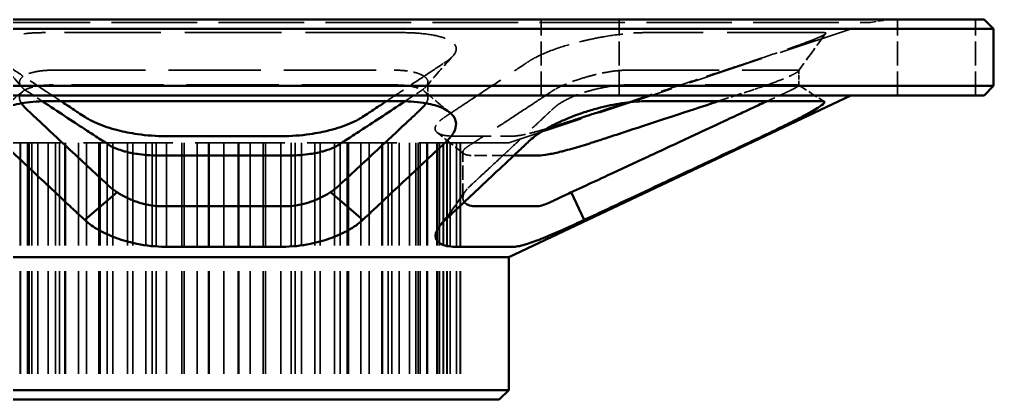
# Model space of a CAD drawing. Header units: millimetres. Extents: x 0 to 840, y 0 to 594.
# Drawn here: x 632.1 to 734.6, y 417.1 to 457.1 of the extents above; entities that cross this region are included whole.
import ezdxf

# ---------------------------------------------------------------- set-up
doc = ezdxf.new("R2010")
doc.units = ezdxf.units.MM
doc.header["$LTSCALE"] = 2
doc.linetypes.add('DASHED', pattern=[0.2067, 0.1654, -0.0413])
doc.layers.add('Hidden (ANSI)', color=7, linetype='DASHED', lineweight=35)
doc.layers.add('Visible (ANSI)', color=7, linetype='Continuous', lineweight=50)

msp = doc.modelspace()

# ---------------------------------------------------------------- linework, layer by layer
at = {"layer": 'Hidden (ANSI)', "ltscale": 7.618686}
for p, q in [((686.973, 449.144), (686.973, 457.144)), ((695.173, 449.144), (695.173, 457.144)), ((724.473, 449.144), (724.473, 457.144)), ((732.673, 449.144), (732.673, 457.144))]:
    msp.add_line(p, q, dxfattribs=at)
at = {"layer": 'Hidden (ANSI)', "ltscale": 1.880002}
msp.add_line((721.624, 456.828), (723.573, 457.144), dxfattribs=at)
at = {"layer": 'Hidden (ANSI)', "ltscale": 27.218384}
msp.add_line((585.522, 456.828), (721.624, 456.828), dxfattribs=at)
at = {"layer": 'Hidden (ANSI)', "ltscale": 24.255932}
msp.add_line((683.573, 444.144), (721.624, 456.828), dxfattribs=at)
at = {"layer": 'Hidden (ANSI)', "ltscale": 30.692711}
for p, q in [((672.334, 455.759), (634.813, 455.759)), ((716.71, 455.759), (697.95, 455.759))]:
    msp.add_line(p, q, dxfattribs=at)
at = {"layer": 'Hidden (ANSI)', "ltscale": 29.345629}
for p, q in [((635.636, 451.811), (671.51, 451.811)), ((696.002, 451.811), (713.939, 451.811)), ((671.51, 450.255), (635.636, 450.255)), ((713.939, 450.255), (696.002, 450.255))]:
    msp.add_line(p, q, dxfattribs=at)
at = {"layer": 'Hidden (ANSI)', "ltscale": 1.477666}
msp.add_line((714.071, 450.21), (714.071, 451.761), dxfattribs=at)
at = {"layer": 'Hidden (ANSI)', "ltscale": 1.543284}
msp.add_line((675.064, 448.921), (675.064, 450.542), dxfattribs=at)
at = {"layer": 'Hidden (ANSI)', "ltscale": 11.794609}
msp.add_line((677.827, 444.862), (683.982, 444.862), dxfattribs=at)
at = {"layer": 'Hidden (ANSI)', "ltscale": 28.497757}
msp.add_line((683.573, 444.144), (623.573, 444.144), dxfattribs=at)
at = {"layer": 'Hidden (ANSI)', "ltscale": 32.656025}
for p, q in [((632.147, 444.144), (632.147, 417.144)), ((632.185, 444.144), (632.185, 417.144)), ((632.915, 444.144), (632.915, 417.144)), ((633.115, 444.144), (633.115, 417.144)), ((633.375, 444.144), (633.375, 417.144)), ((634.009, 444.144), (634.009, 417.144)), ((635.104, 444.144), (635.104, 417.144)), ((635.873, 444.144), (635.873, 417.144)), ((636.279, 444.144), (636.279, 417.144)), ((636.856, 444.144), (636.856, 417.144)), ((636.928, 444.144), (636.928, 417.144)), ((638.276, 444.144), (638.276, 417.144)), ((639.134, 444.144), (639.134, 417.144)), ((640.448, 444.144), (640.448, 417.144)), ((640.589, 444.144), (640.589, 417.144)), ((641.309, 444.144), (641.309, 417.144)), ((641.908, 444.144), (641.908, 417.144)), ((643.432, 444.144), (643.432, 417.144)), ((644.003, 444.144), (644.003, 417.144)), ((645.38, 444.144), (645.38, 417.144)), ((646.06, 444.144), (646.06, 417.144)), ((646.474, 444.144), (646.474, 417.144)), ((647.566, 444.144), (647.566, 417.144)), ((649.177, 444.144), (649.177, 417.144)), ((649.428, 444.144), (649.428, 417.144)), ((650.788, 444.144), (650.788, 417.144)), ((651.968, 444.144), (651.968, 417.144)), ((652.052, 444.144), (652.052, 417.144)), ((653.573, 444.144), (653.573, 417.144)), ((655.094, 444.144), (655.094, 417.144)), ((655.178, 444.144), (655.178, 417.144)), ((656.358, 444.144), (656.358, 417.144)), ((657.718, 444.144), (657.718, 417.144)), ((657.969, 444.144), (657.969, 417.144)), ((659.58, 444.144), (659.58, 417.144)), ((660.672, 444.144), (660.672, 417.144)), ((661.086, 444.144), (661.086, 417.144)), ((661.766, 444.144), (661.766, 417.144)), ((663.144, 444.144), (663.144, 417.144)), ((663.714, 444.144), (663.714, 417.144)), ((665.238, 444.144), (665.238, 417.144)), ((665.837, 444.144), (665.837, 417.144)), ((666.557, 444.144), (666.557, 417.144)), ((666.698, 444.144), (666.698, 417.144)), ((668.013, 444.144), (668.013, 417.144)), ((668.87, 444.144), (668.87, 417.144)), ((670.218, 444.144), (670.218, 417.144)), ((670.29, 444.144), (670.29, 417.144)), ((670.867, 444.144), (670.867, 417.144)), ((671.273, 444.144), (671.273, 417.144)), ((672.043, 444.144), (672.043, 417.144)), ((673.137, 444.144), (673.137, 417.144)), ((673.771, 444.144), (673.771, 417.144)), ((674.031, 444.144), (674.031, 417.144)), ((674.231, 444.144), (674.231, 417.144)), ((674.961, 444.144), (674.961, 417.144)), ((674.999, 444.144), (674.999, 417.144)), ((676.006, 444.144), (676.006, 417.144)), ((676.078, 444.144), (676.078, 417.144)), ((676.267, 444.144), (676.267, 417.144)), ((676.678, 444.144), (676.678, 417.144)), ((676.711, 444.144), (676.711, 417.144)), ((677.043, 444.144), (677.043, 417.144)), ((677.077, 444.144), (677.077, 417.144)), ((677.406, 444.144), (677.406, 417.144)), ((678.079, 444.144), (678.079, 417.144)), ((678.465, 444.144), (678.465, 417.144)), ((678.491, 444.144), (678.491, 417.144))]:
    msp.add_line(p, q, dxfattribs=at)
at = {"layer": 'Hidden (ANSI)', "ltscale": 4.603039}
msp.add_line((678.746, 438.362), (678.746, 443.195), dxfattribs=at)
at = {"layer": 'Hidden (ANSI)', "ltscale": 6.799461}
msp.add_line((684.082, 442.811), (679.974, 442.811), dxfattribs=at)
at = {"layer": 'Hidden (ANSI)', "ltscale": 4.286345}
msp.add_line((678.926, 438.955), (676.87, 436.039), dxfattribs=at)
at = {"layer": 'Hidden (ANSI)', "ltscale": 13.933876}
for points, knots in [([(630.139, 452.73), (629.953, 452.853), (629.793, 452.976), (629.284, 453.431), (629.076, 453.788), (629.135, 454.376), (629.31, 454.619), (629.615, 454.827), (629.695, 454.881), (629.782, 454.933), (630.122, 455.109), (630.433, 455.228), (631.373, 455.487), (632.085, 455.607), (633.493, 455.733), (634.152, 455.759), (634.813, 455.759)], [-0.07316, -0.07316, -0.07316, -0.07316, 0, 0, 0.20784052, 0.20784052, 0.37286189, 0.37286189, 0.37286189, 0.41568105, 0.41568105, 0.52556336, 0.52556336, 0.69167746, 0.69167746, 0.81888378, 0.81888378, 0.81888378, 0.81888378]), ([(672.334, 455.759), (672.994, 455.759), (673.653, 455.733), (675.061, 455.607), (675.773, 455.487), (676.714, 455.228), (677.025, 455.109), (677.364, 454.933), (677.452, 454.881), (677.531, 454.827), (677.836, 454.619), (678.012, 454.376), (678.07, 453.788), (677.863, 453.431), (677.353, 452.976), (677.193, 452.853), (677.007, 452.73)], [-2.27737672, -2.27737672, -2.27737672, -2.27737672, -2.15017039, -2.15017039, -1.98405629, -1.98405629, -1.87417398, -1.87417398, -1.83135483, -1.83135483, -1.83135483, -1.66633346, -1.66633346, -1.45849294, -1.45849294, -1.38533294, -1.38533294, -1.38533294, -1.38533294]), ([(685.671, 452.73), (685.857, 452.853), (686.064, 452.976), (686.91, 453.431), (687.744, 453.788), (689.469, 454.376), (690.314, 454.619), (691.165, 454.827), (691.385, 454.881), (691.606, 454.933), (692.39, 455.109), (692.985, 455.228), (694.49, 455.487), (695.401, 455.607), (696.863, 455.733), (697.447, 455.759), (697.95, 455.759)], [-0.07316, -0.07316, -0.07316, -0.07316, 0, 0, 0.20784052, 0.20784052, 0.37286189, 0.37286189, 0.37286189, 0.41568105, 0.41568105, 0.52556336, 0.52556336, 0.69167746, 0.69167746, 0.81888378, 0.81888378, 0.81888378, 0.81888378]), ([(716.71, 455.759), (716.868, 455.759), (716.943, 455.733), (716.889, 455.607), (716.69, 455.487), (716.126, 455.228), (715.842, 455.109), (715.397, 454.933), (715.264, 454.881), (715.122, 454.827), (714.577, 454.619), (713.908, 454.376), (712.241, 453.788), (711.199, 453.431), (709.845, 452.976), (709.476, 452.853), (709.105, 452.73)], [-2.27737672, -2.27737672, -2.27737672, -2.27737672, -2.15017039, -2.15017039, -1.98405629, -1.98405629, -1.87417398, -1.87417398, -1.83135483, -1.83135483, -1.83135483, -1.66633346, -1.66633346, -1.45849294, -1.45849294, -1.38533294, -1.38533294, -1.38533294, -1.38533294])]:
    msp.add_open_spline(points, degree=3, knots=knots, dxfattribs=at)
at = {"layer": 'Hidden (ANSI)', "ltscale": 4.635601}
msp.add_open_spline([(716.908, 455.66), (715.955, 454.349), (715, 453.038), (714.054, 451.72)], degree=3, dxfattribs=at)
at = {"layer": 'Hidden (ANSI)', "ltscale": 4.192988}
for points in [[(632.279, 450.075), (631.37, 451.162), (630.418, 452.232), (629.459, 453.294)], [(677.688, 453.294), (676.728, 452.232), (675.776, 451.162), (674.867, 450.075)]]:
    msp.add_open_spline(points, degree=3, dxfattribs=at)
at = {"layer": 'Hidden (ANSI)', "ltscale": 11.746656}
for points, knots in [([(636.463, 448.536), (635.982, 448.855), (635.484, 449.184), (634.97, 449.525), (634.241, 450.008), (633.477, 450.514), (632.014, 451.485), (631.326, 451.941), (630.608, 452.418)], [-2.2017233, -2.2017233, -2.2017233, -2.2017233, -1.8731272, -1.8731272, -1.8731272, -1.4075056, -1.4075056, -1.0245964, -1.0245964, -1.0245964, -1.0245964]), ([(676.538, 452.418), (675.82, 451.941), (675.133, 451.485), (673.669, 450.514), (672.906, 450.008), (672.177, 449.525), (671.662, 449.184), (671.165, 448.855), (670.683, 448.536)], [-3.0447124, -3.0447124, -3.0447124, -3.0447124, -2.6618032, -2.6618032, -2.1961816, -2.1961816, -2.1961816, -1.8675855, -1.8675855, -1.8675855, -1.8675855])]:
    msp.add_open_spline(points, degree=3, knots=knots, dxfattribs=at)
at = {"layer": 'Hidden (ANSI)', "ltscale": 0.942202}
for points, knots in [([(677.007, 452.73), (676.928, 452.677), (676.85, 452.625), (676.693, 452.521), (676.615, 452.469), (676.538, 452.418)], [-3.127424771, -3.127424771, -3.127424771, -3.127424771, -3.086068567, -3.086068567, -3.044712363, -3.044712363, -3.044712363, -3.044712363]), ([(685.202, 452.418), (685.279, 452.469), (685.357, 452.521), (685.514, 452.625), (685.592, 452.677), (685.671, 452.73)], [-0.072865524, -0.072865524, -0.072865524, -0.072865524, -0.036432762, -0.036432762, 0, 0, 0, 0]), ([(709.105, 452.73), (708.947, 452.677), (708.79, 452.625), (708.477, 452.521), (708.321, 452.469), (708.166, 452.418)], [-2.796855818, -2.796855818, -2.796855818, -2.796855818, -2.760423056, -2.760423056, -2.723990294, -2.723990294, -2.723990294, -2.723990294])]:
    msp.add_open_spline(points, degree=3, knots=knots, dxfattribs=at)
at = {"layer": 'Hidden (ANSI)', "ltscale": 21.297192}
msp.add_open_spline([(676.846, 446.88), (677.071, 447.029), (677.298, 447.179), (677.922, 447.591), (678.325, 447.858), (679.402, 448.571), (680.094, 449.029), (680.822, 449.512), (681.55, 449.995), (682.314, 450.501), (683.784, 451.477), (684.477, 451.936), (685.202, 452.418)], degree=3, knots=[-1.655201, -1.655201, -1.655201, -1.655201, -1.5013859, -1.5013859, -1.241403, -1.241403, -0.8276005, -0.8276005, -0.8276005, -0.4138002, -0.4138002, -0.0728655, -0.0728655, -0.0728655, -0.0728655], dxfattribs=at)
at = {"layer": 'Hidden (ANSI)', "ltscale": 12.10274}
msp.add_open_spline([(708.166, 452.418), (706.716, 451.936), (705.331, 451.477), (702.39, 450.501), (700.862, 449.995), (699.405, 449.512), (698.262, 449.133), (697.163, 448.769), (696.104, 448.419)], degree=3, knots=[-2.7239903, -2.7239903, -2.7239903, -2.7239903, -2.3830556, -2.3830556, -1.9692553, -1.9692553, -1.9692553, -1.6444344, -1.6444344, -1.6444344, -1.6444344], dxfattribs=at)
at = {"layer": 'Hidden (ANSI)', "ltscale": 7.90696}
for points, knots in [([(635.636, 451.811), (635.305, 451.811), (634.972, 451.797), (634.237, 451.73), (633.846, 451.666), (633.283, 451.523), (633.083, 451.457), (632.844, 451.357), (632.779, 451.327), (632.718, 451.296), (632.483, 451.175), (632.297, 451.031), (632.055, 450.671), (632.049, 450.445), (632.217, 450.149), (632.279, 450.068), (632.36, 449.987)], [-0.81888378, -0.81888378, -0.81888378, -0.81888378, -0.69167746, -0.69167746, -0.52556336, -0.52556336, -0.41568105, -0.41568105, -0.37286189, -0.37286189, -0.37286189, -0.20784052, -0.20784052, 0, 0, 0.07316, 0.07316, 0.07316, 0.07316]), ([(674.786, 449.987), (674.867, 450.068), (674.929, 450.149), (675.098, 450.445), (675.091, 450.671), (674.85, 451.031), (674.664, 451.175), (674.428, 451.296), (674.367, 451.327), (674.303, 451.357), (674.064, 451.457), (673.863, 451.523), (673.3, 451.666), (672.909, 451.73), (672.175, 451.797), (671.842, 451.811), (671.51, 451.811)], [1.38533294, 1.38533294, 1.38533294, 1.38533294, 1.45849294, 1.45849294, 1.66633346, 1.66633346, 1.83135483, 1.83135483, 1.83135483, 1.87417398, 1.87417398, 1.98405629, 1.98405629, 2.15017039, 2.15017039, 2.27737672, 2.27737672, 2.27737672, 2.27737672]), ([(696.002, 451.811), (695.75, 451.811), (695.463, 451.797), (694.742, 451.73), (694.29, 451.666), (693.51, 451.523), (693.192, 451.457), (692.76, 451.357), (692.636, 451.327), (692.511, 451.296), (692.028, 451.175), (691.52, 451.031), (690.403, 450.671), (689.802, 450.445), (689.131, 450.149), (688.958, 450.068), (688.797, 449.987)], [-0.81888378, -0.81888378, -0.81888378, -0.81888378, -0.69167746, -0.69167746, -0.52556336, -0.52556336, -0.41568105, -0.41568105, -0.37286189, -0.37286189, -0.37286189, -0.20784052, -0.20784052, 0, 0, 0.07316, 0.07316, 0.07316, 0.07316]), ([(710.01, 449.987), (710.253, 450.068), (710.487, 450.149), (711.327, 450.445), (711.921, 450.671), (712.796, 451.031), (713.119, 451.175), (713.366, 451.296), (713.43, 451.327), (713.489, 451.357), (713.683, 451.457), (713.799, 451.523), (714.016, 451.666), (714.078, 451.73), (714.064, 451.797), (714.018, 451.811), (713.939, 451.811)], [1.38533294, 1.38533294, 1.38533294, 1.38533294, 1.45849294, 1.45849294, 1.66633346, 1.66633346, 1.83135483, 1.83135483, 1.83135483, 1.87417398, 1.87417398, 1.98405629, 1.98405629, 2.15017039, 2.15017039, 2.27737672, 2.27737672, 2.27737672, 2.27737672])]:
    msp.add_open_spline(points, degree=3, knots=knots, dxfattribs=at)
at = {"layer": 'Hidden (ANSI)', "ltscale": 7.711155}
for points, knots in [([(632.281, 448.326), (632.249, 448.377), (632.22, 448.429), (632.072, 448.733), (632.047, 448.98), (632.137, 449.198), (632.165, 449.265), (632.203, 449.33), (632.335, 449.499), (632.456, 449.604), (632.884, 449.859), (633.262, 449.993), (634.278, 450.199), (634.948, 450.255), (635.636, 450.255)], [0.18259281, 0.18259281, 0.18259281, 0.18259281, 0.21598509, 0.21598509, 0.38141584, 0.38141584, 0.38141584, 0.43197017, 0.43197017, 0.52112011, 0.52112011, 0.6685435, 0.6685435, 0.83951919, 0.83951919, 0.83951919, 0.83951919]), ([(671.51, 450.255), (672.198, 450.255), (672.868, 450.199), (673.884, 449.993), (674.263, 449.859), (674.69, 449.604), (674.811, 449.499), (674.944, 449.33), (674.982, 449.265), (675.009, 449.198), (675.099, 448.98), (675.074, 448.733), (674.926, 448.429), (674.897, 448.377), (674.865, 448.326)], [0.83951919, 0.83951919, 0.83951919, 0.83951919, 1.01049488, 1.01049488, 1.15791827, 1.15791827, 1.24706822, 1.24706822, 1.29762254, 1.29762254, 1.29762254, 1.4630533, 1.4630533, 1.49644558, 1.49644558, 1.49644558, 1.49644558])]:
    msp.add_open_spline(points, degree=3, knots=knots, dxfattribs=at)
at = {"layer": 'Hidden (ANSI)', "ltscale": 0.947571}
for points, knots in [([(632.36, 449.987), (632.413, 449.934), (632.472, 449.882), (632.603, 449.778), (632.675, 449.727), (632.753, 449.675)], [0.941884018, 0.941884018, 0.941884018, 0.941884018, 0.983240222, 0.983240222, 1.024596426, 1.024596426, 1.024596426, 1.024596426]), ([(674.394, 449.675), (674.471, 449.727), (674.543, 449.778), (674.674, 449.882), (674.734, 449.934), (674.786, 449.987)], [3.044712363, 3.044712363, 3.044712363, 3.044712363, 3.086068567, 3.086068567, 3.127424771, 3.127424771, 3.127424771, 3.127424771]), ([(688.797, 449.987), (688.692, 449.934), (688.594, 449.881), (688.412, 449.778), (688.328, 449.727), (688.25, 449.675)], [0, 0, 0, 0, 0.036432762, 0.036432762, 0.072865524, 0.072865524, 0.072865524, 0.072865524]), ([(709.071, 449.675), (709.226, 449.727), (709.382, 449.778), (709.695, 449.881), (709.853, 449.934), (710.01, 449.987)], [2.723990294, 2.723990294, 2.723990294, 2.723990294, 2.760423056, 2.760423056, 2.796855818, 2.796855818, 2.796855818, 2.796855818])]:
    msp.add_open_spline(points, degree=3, knots=knots, dxfattribs=at)
at = {"layer": 'Hidden (ANSI)', "ltscale": 8.973341}
msp.add_open_spline([(688.25, 447.773), (688.496, 448.004), (688.822, 448.245), (689.655, 448.733), (690.176, 448.98), (690.745, 449.198), (690.919, 449.265), (691.097, 449.33), (691.595, 449.499), (691.938, 449.604), (692.887, 449.859), (693.517, 449.993), (694.819, 450.199), (695.478, 450.255), (696.002, 450.255)], degree=3, knots=[0.0624272, 0.0624272, 0.0624272, 0.0624272, 0.21598509, 0.21598509, 0.38141584, 0.38141584, 0.38141584, 0.43197017, 0.43197017, 0.52112011, 0.52112011, 0.6685435, 0.6685435, 0.83951919, 0.83951919, 0.83951919, 0.83951919], dxfattribs=at)
at = {"layer": 'Hidden (ANSI)', "ltscale": 7.21215}
msp.add_open_spline([(713.939, 450.255), (714.103, 450.255), (714.114, 450.199), (713.828, 449.993), (713.576, 449.859), (713.055, 449.604), (712.833, 449.499), (712.467, 449.33), (712.327, 449.265), (712.181, 449.198), (711.737, 448.996), (711.236, 448.77), (710.724, 448.536)], degree=3, knots=[0.83951919, 0.83951919, 0.83951919, 0.83951919, 1.01049488, 1.01049488, 1.15791827, 1.15791827, 1.24706822, 1.24706822, 1.29762254, 1.29762254, 1.29762254, 1.45081167, 1.45081167, 1.45081167, 1.45081167], dxfattribs=at)
at = {"layer": 'Hidden (ANSI)', "ltscale": 3.069485}
msp.add_open_spline([(714.055, 450.236), (714.957, 449.658), (715.86, 449.08), (716.763, 448.503)], degree=3, dxfattribs=at)
at = {"layer": 'Hidden (ANSI)', "ltscale": 3.43648}
for points in [[(629.778, 447.352), (630.668, 448.077), (631.545, 448.807), (632.396, 449.542)], [(674.75, 449.542), (675.601, 448.807), (676.478, 448.077), (677.368, 447.352)]]:
    msp.add_open_spline(points, degree=3, dxfattribs=at)
at = {"layer": 'Hidden (ANSI)', "ltscale": 3.477637}
for points in [[(632.753, 449.675), (633.351, 449.281), (633.928, 448.9), (634.487, 448.532)], [(672.66, 448.532), (673.218, 448.9), (673.795, 449.281), (674.394, 449.675)]]:
    msp.add_open_spline(points, degree=3, dxfattribs=at)
at = {"layer": 'Hidden (ANSI)', "ltscale": 21.30863}
msp.add_open_spline([(688.25, 449.675), (687.524, 449.197), (686.831, 448.74), (685.359, 447.77), (684.594, 447.267), (683.865, 446.788), (683.135, 446.309), (682.442, 445.855), (681.363, 445.149), (680.959, 444.884), (680.334, 444.476), (680.106, 444.327), (679.881, 444.18)], degree=3, knots=[0.0728655, 0.0728655, 0.0728655, 0.0728655, 0.4138002, 0.4138002, 0.8276005, 0.8276005, 0.8276005, 1.241403, 1.241403, 1.5013859, 1.5013859, 1.655201, 1.655201, 1.655201, 1.655201], dxfattribs=at)
at = {"layer": 'Hidden (ANSI)', "ltscale": 3.466361}
msp.add_open_spline([(705.614, 448.536), (706.725, 448.902), (707.876, 449.281), (709.071, 449.675)], degree=3, dxfattribs=at)
at = {"layer": 'Hidden (ANSI)', "ltscale": 1.372118}
msp.add_open_spline([(676.27, 446.435), (676.356, 446.515), (676.454, 446.597), (676.65, 446.746), (676.745, 446.813), (676.846, 446.88)], degree=3, knots=[-0.192124489, -0.192124489, -0.192124489, -0.192124489, -0.1439241, -0.1439241, -0.104785691, -0.104785691, -0.104785691, -0.104785691], dxfattribs=at)
at = {"layer": 'Hidden (ANSI)', "ltscale": 21.877134}
msp.add_open_spline([(679.416, 439.541), (679.836, 439.93), (680.268, 440.33), (681.381, 441.362), (682.078, 442.01), (682.808, 442.689), (683.538, 443.368), (684.3, 444.078), (685.595, 445.286), (686.105, 445.762), (686.953, 446.554), (687.282, 446.862), (687.615, 447.173)], degree=3, knots=[0.1789481, 0.1789481, 0.1789481, 0.1789481, 0.5326628, 0.5326628, 1.0653255, 1.0653255, 1.0653255, 1.5979911, 1.5979911, 1.9283799, 1.9283799, 2.1306511, 2.1306511, 2.1306511, 2.1306511], dxfattribs=at)
at = {"layer": 'Hidden (ANSI)', "ltscale": 1.337729}
msp.add_open_spline([(687.615, 447.173), (687.733, 447.283), (687.848, 447.392), (688.055, 447.588), (688.15, 447.679), (688.25, 447.773)], degree=3, knots=[-0.07668751, -0.07668751, -0.07668751, -0.07668751, 0, 0, 0.0624272, 0.0624272, 0.0624272, 0.0624272], dxfattribs=at)
at = {"layer": 'Hidden (ANSI)', "ltscale": 8.261076}
msp.add_open_spline([(677.827, 444.862), (677.209, 444.862), (676.679, 444.934), (676.068, 445.181), (675.908, 445.325), (675.845, 445.487), (675.825, 445.538), (675.815, 445.59), (675.811, 445.757), (675.846, 445.881), (675.997, 446.148), (676.115, 446.289), (676.27, 446.435)], degree=3, knots=[-0.71028341, -0.71028341, -0.71028341, -0.71028341, -0.53819966, -0.53819966, -0.40753455, -0.40753455, -0.40753455, -0.3661159, -0.3661159, -0.27933225, -0.27933225, -0.19212449, -0.19212449, -0.19212449, -0.19212449], dxfattribs=at)
at = {"layer": 'Hidden (ANSI)', "ltscale": 3.47629}
msp.add_open_spline([(678.842, 443.016), (677.912, 443.758), (676.977, 444.499), (676.038, 445.239)], degree=3, dxfattribs=at)
at = {"layer": 'Hidden (ANSI)', "ltscale": 5.535338}
msp.add_open_spline([(687.525, 445.641), (687.345, 445.588), (687.166, 445.537), (686.989, 445.487), (686.419, 445.325), (685.871, 445.181), (684.776, 444.934), (684.288, 444.862), (683.982, 444.862)], degree=3, knots=[-1.05365452, -1.05365452, -1.05365452, -1.05365452, -1.01303228, -1.01303228, -1.01303228, -0.88236717, -0.88236717, -0.71028341, -0.71028341, -0.71028341, -0.71028341], dxfattribs=at)
at = {"layer": 'Hidden (ANSI)', "ltscale": 6.014296}
msp.add_open_spline([(679.416, 443.884), (679.257, 443.786), (679.121, 443.69), (678.911, 443.509), (678.835, 443.424), (678.771, 443.311), (678.757, 443.274), (678.75, 443.239), (678.729, 443.129), (678.787, 443.03), (679.14, 442.86), (679.512, 442.811), (679.974, 442.811)], degree=3, knots=[0.19212449, 0.19212449, 0.19212449, 0.19212449, 0.27933225, 0.27933225, 0.3661159, 0.3661159, 0.40753455, 0.40753455, 0.40753455, 0.53819966, 0.53819966, 0.71028341, 0.71028341, 0.71028341, 0.71028341], dxfattribs=at)
at = {"layer": 'Hidden (ANSI)', "ltscale": 0.929541}
msp.add_open_spline([(679.881, 444.18), (679.813, 444.136), (679.744, 444.091), (679.59, 443.993), (679.504, 443.938), (679.416, 443.884)], degree=3, knots=[0.104785691, 0.104785691, 0.104785691, 0.104785691, 0.1439241, 0.1439241, 0.192124489, 0.192124489, 0.192124489, 0.192124489], dxfattribs=at)
at = {"layer": 'Hidden (ANSI)', "ltscale": 1.132262}
msp.add_open_spline([(678.381, 438.182), (678.595, 438.485), (678.801, 438.783), (679.003, 439.076)], degree=3, dxfattribs=at)
at = {"layer": 'Hidden (ANSI)', "ltscale": 2.59566}
msp.add_open_spline([(678.883, 437.927), (678.847, 437.977), (678.818, 438.03), (678.767, 438.162), (678.75, 438.243), (678.74, 438.504), (678.79, 438.704), (678.911, 438.929), (678.919, 438.942), (678.926, 438.955)], degree=3, knots=[2.77193794, 2.77193794, 2.77193794, 2.77193794, 2.83217444, 2.83217444, 2.90723394, 2.90723394, 3.05735295, 3.05735295, 3.06680146, 3.06680146, 3.06680146, 3.06680146], dxfattribs=at)
at = {"layer": 'Hidden (ANSI)', "ltscale": 1.331797}
msp.add_open_spline([(678.926, 438.955), (678.983, 439.053), (679.052, 439.15), (679.215, 439.345), (679.309, 439.443), (679.416, 439.541)], degree=3, knots=[0, 0, 0, 0, 0.08947404, 0.08947404, 0.17894809, 0.17894809, 0.17894809, 0.17894809], dxfattribs=at)
at = {"layer": 'Hidden (ANSI)', "ltscale": 3.668455}
msp.add_open_spline([(676.344, 435.471), (677.097, 436.441), (677.845, 437.421), (678.55, 438.421)], degree=3, dxfattribs=at)
at = {"layer": 'Visible (ANSI)'}
for p, q in [((573.573, 457.144), (733.573, 457.144)), ((733.573, 457.144), (734.573, 456.144)), ((734.573, 456.144), (572.573, 456.144)), ((734.573, 450.144), (734.573, 456.144)), ((572.573, 450.144), (734.573, 450.144)), ((733.573, 449.144), (734.573, 450.144)), ((733.573, 449.144), (573.573, 449.144)), ((683.573, 432.144), (719.573, 449.144)), ((634.851, 448.536), (672.295, 448.536)), ((697.858, 448.536), (716.58, 448.536)), ((647.419, 444.862), (659.727, 444.862)), ((660.272, 442.811), (646.874, 442.811)), ((686.673, 442.811), (684.082, 442.811)), ((642.354, 438.955), (638.95, 436.039)), ((668.196, 436.039), (664.792, 438.955)), ((691.493, 436.039), (690.145, 438.955)), ((646.874, 437.505), (660.272, 437.505)), ((679.974, 437.505), (686.673, 437.505)), ((659.753, 433.224), (647.393, 433.224)), ((684.108, 433.224), (677.928, 433.224)), ((683.573, 432.144), (623.573, 432.144)), ((683.573, 418.144), (683.573, 432.144)), ((623.573, 418.144), (683.573, 418.144)), ((682.573, 417.144), (624.573, 417.144)), ((682.573, 417.144), (683.573, 418.144))]:
    msp.add_line(p, q, dxfattribs=at)
for points, knots in [([(634.851, 448.536), (633.949, 448.536), (633.056, 448.466), (631.618, 448.206), (631.04, 448.035), (630.305, 447.708), (630.071, 447.572), (629.773, 447.352), (629.675, 447.268), (629.588, 447.18), (629.306, 446.893), (629.149, 446.564), (629.107, 445.895), (629.201, 445.557), (629.39, 445.223)], [-0.83951919, -0.83951919, -0.83951919, -0.83951919, -0.6685435, -0.6685435, -0.52112011, -0.52112011, -0.43197017, -0.43197017, -0.38141584, -0.38141584, -0.38141584, -0.21598509, -0.21598509, -0.0624272, -0.0624272, -0.0624272, -0.0624272]), ([(634.487, 448.532), (634.599, 448.459), (634.71, 448.385), (635.624, 447.783), (636.388, 447.281), (637.118, 446.802), (637.848, 446.322), (638.544, 445.866), (639.627, 445.157), (640.033, 444.891), (640.663, 444.48), (640.894, 444.329), (641.122, 444.18)], [1.3435573, 1.3435573, 1.3435573, 1.3435573, 1.4075056, 1.4075056, 1.8731272, 1.8731272, 1.8731272, 2.3387514, 2.3387514, 2.6307474, 2.6307474, 2.8043705, 2.8043705, 2.8043705, 2.8043705]), ([(638.968, 446.88), (638.74, 447.03), (638.51, 447.182), (637.881, 447.598), (637.475, 447.866), (636.863, 448.272), (636.664, 448.403), (636.463, 448.536)], [-2.80437045, -2.80437045, -2.80437045, -2.80437045, -2.63074744, -2.63074744, -2.33875137, -2.33875137, -2.20172332, -2.20172332, -2.20172332, -2.20172332]), ([(666.024, 444.18), (666.253, 444.329), (666.483, 444.48), (667.113, 444.891), (667.519, 445.157), (668.603, 445.866), (669.298, 446.322), (670.028, 446.802), (670.758, 447.281), (671.522, 447.783), (672.437, 448.385), (672.548, 448.459), (672.66, 448.532)], [1.2649383, 1.2649383, 1.2649383, 1.2649383, 1.4385614, 1.4385614, 1.7305574, 1.7305574, 2.1961816, 2.1961816, 2.1961816, 2.6618032, 2.6618032, 2.7257514, 2.7257514, 2.7257514, 2.7257514]), ([(670.683, 448.536), (670.482, 448.403), (670.284, 448.272), (669.671, 447.866), (669.266, 447.598), (668.636, 447.182), (668.406, 447.03), (668.178, 446.88)], [-1.86758546, -1.86758546, -1.86758546, -1.86758546, -1.73055742, -1.73055742, -1.43856135, -1.43856135, -1.26493833, -1.26493833, -1.26493833, -1.26493833]), ([(677.756, 445.223), (677.945, 445.557), (678.04, 445.895), (677.997, 446.564), (677.841, 446.893), (677.558, 447.18), (677.472, 447.268), (677.374, 447.352), (677.075, 447.572), (676.841, 447.708), (676.106, 448.035), (675.529, 448.206), (674.09, 448.466), (673.197, 448.536), (672.295, 448.536)], [-1.61661118, -1.61661118, -1.61661118, -1.61661118, -1.4630533, -1.4630533, -1.29762254, -1.29762254, -1.29762254, -1.24706822, -1.24706822, -1.15791827, -1.15791827, -1.01049488, -1.01049488, -0.83951919, -0.83951919, -0.83951919, -0.83951919]), ([(697.858, 448.536), (697.171, 448.536), (696.336, 448.466), (694.675, 448.206), (693.864, 448.035), (692.604, 447.708), (692.138, 447.572), (691.445, 447.352), (691.194, 447.268), (690.945, 447.18), (690.128, 446.893), (689.332, 446.564), (687.951, 445.895), (687.352, 445.557), (686.848, 445.223)], [-0.83951919, -0.83951919, -0.83951919, -0.83951919, -0.6685435, -0.6685435, -0.52112011, -0.52112011, -0.43197017, -0.43197017, -0.38141584, -0.38141584, -0.38141584, -0.21598509, -0.21598509, -0.0624272, -0.0624272, -0.0624272, -0.0624272]), ([(696.104, 448.419), (695.813, 448.322), (695.526, 448.227), (694.411, 447.858), (693.604, 447.591), (692.356, 447.179), (691.902, 447.029), (691.451, 446.88)], [-1.64443444, -1.64443444, -1.64443444, -1.64443444, -1.55545284, -1.55545284, -1.29546996, -1.29546996, -1.14165485, -1.14165485, -1.14165485, -1.14165485]), ([(692.332, 444.18), (692.783, 444.327), (693.239, 444.476), (694.489, 444.884), (695.297, 445.149), (697.455, 445.855), (698.841, 446.309), (700.3, 446.788), (701.758, 447.267), (703.288, 447.77), (705.138, 448.379), (705.375, 448.457), (705.614, 448.536)], [1.1416548, 1.1416548, 1.1416548, 1.1416548, 1.29547, 1.29547, 1.5554528, 1.5554528, 1.9692553, 1.9692553, 1.9692553, 2.3830556, 2.3830556, 2.4433942, 2.4433942, 2.4433942, 2.4433942]), ([(710.724, 448.536), (710.683, 448.517), (710.642, 448.499), (710.085, 448.245), (709.562, 448.004), (709.071, 447.773)], [1.45081167, 1.45081167, 1.45081167, 1.45081167, 1.4630533, 1.4630533, 1.61661118, 1.61661118, 1.61661118, 1.61661118]), ([(711.032, 445.223), (711.724, 445.557), (712.417, 445.895), (713.757, 446.564), (714.396, 446.893), (714.93, 447.18), (715.093, 447.268), (715.246, 447.352), (715.64, 447.572), (715.872, 447.708), (716.397, 448.035), (716.63, 448.206), (716.854, 448.466), (716.795, 448.536), (716.58, 448.536)], [-1.61661118, -1.61661118, -1.61661118, -1.61661118, -1.4630533, -1.4630533, -1.29762254, -1.29762254, -1.29762254, -1.24706822, -1.24706822, -1.15791827, -1.15791827, -1.01049488, -1.01049488, -0.83951919, -0.83951919, -0.83951919, -0.83951919]), ([(633.388, 447.173), (633.27, 447.283), (633.155, 447.392), (632.948, 447.588), (632.852, 447.679), (632.753, 447.773)], [-0.07668751, -0.07668751, -0.07668751, -0.07668751, 0, 0, 0.0624272, 0.0624272, 0.0624272, 0.0624272]), ([(641.587, 439.541), (641.174, 439.924), (640.748, 440.318), (639.645, 441.341), (638.951, 441.986), (638.222, 442.664), (637.493, 443.342), (636.729, 444.053), (635.429, 445.267), (634.916, 445.745), (634.06, 446.545), (633.726, 446.857), (633.388, 447.173)], [1.4667046, 1.4667046, 1.4667046, 1.4667046, 1.7828596, 1.7828596, 2.2616995, 2.2616995, 2.2616995, 2.7405419, 2.7405419, 3.0368439, 3.0368439, 3.2193793, 3.2193793, 3.2193793, 3.2193793]), ([(639.755, 446.435), (639.591, 446.515), (639.437, 446.597), (639.178, 446.746), (639.069, 446.813), (638.968, 446.88)], [-0.192124489, -0.192124489, -0.192124489, -0.192124489, -0.1439241, -0.1439241, -0.104785691, -0.104785691, -0.104785691, -0.104785691]), ([(673.759, 447.173), (673.421, 446.857), (673.086, 446.545), (672.231, 445.745), (671.718, 445.267), (670.417, 444.053), (669.653, 443.342), (668.925, 442.664), (668.196, 441.986), (667.501, 441.341), (666.398, 440.318), (665.973, 439.924), (665.559, 439.541)], [0.8161481, 0.8161481, 0.8161481, 0.8161481, 0.9986835, 0.9986835, 1.2949855, 1.2949855, 1.7738279, 1.7738279, 1.7738279, 2.2526678, 2.2526678, 2.5688228, 2.5688228, 2.5688228, 2.5688228]), ([(668.178, 446.88), (668.066, 446.805), (667.943, 446.73), (667.68, 446.582), (667.54, 446.508), (667.391, 446.435)], [-1.315781136, -1.315781136, -1.315781136, -1.315781136, -1.272111737, -1.272111737, -1.228442338, -1.228442338, -1.228442338, -1.228442338]), ([(674.394, 447.773), (674.294, 447.679), (674.198, 447.588), (673.992, 447.392), (673.876, 447.283), (673.759, 447.173)], [1.61661118, 1.61661118, 1.61661118, 1.61661118, 1.67903839, 1.67903839, 1.7557259, 1.7557259, 1.7557259, 1.7557259]), ([(691.451, 446.88), (691.226, 446.805), (690.998, 446.73), (690.543, 446.582), (690.315, 446.508), (690.088, 446.435)], [-1.315781136, -1.315781136, -1.315781136, -1.315781136, -1.272111737, -1.272111737, -1.228442338, -1.228442338, -1.228442338, -1.228442338]), ([(707.801, 447.173), (707.135, 446.862), (706.477, 446.554), (704.781, 445.762), (703.76, 445.286), (701.17, 444.078), (699.645, 443.368), (698.186, 442.689), (696.727, 442.01), (695.332, 441.362), (693.106, 440.33), (692.242, 439.93), (691.402, 439.541)], [0.9239656, 0.9239656, 0.9239656, 0.9239656, 1.1262367, 1.1262367, 1.4566256, 1.4566256, 1.9892911, 1.9892911, 1.9892911, 2.5219539, 2.5219539, 2.8756686, 2.8756686, 2.8756686, 2.8756686]), ([(709.071, 447.773), (708.871, 447.679), (708.68, 447.588), (708.266, 447.392), (708.035, 447.283), (707.801, 447.173)], [1.61661118, 1.61661118, 1.61661118, 1.61661118, 1.67903839, 1.67903839, 1.7557259, 1.7557259, 1.7557259, 1.7557259]), ([(647.419, 444.862), (646.495, 444.862), (645.476, 444.934), (643.77, 445.181), (643.062, 445.325), (642.43, 445.487), (642.229, 445.538), (642.036, 445.59), (641.465, 445.757), (641.089, 445.881), (640.382, 446.148), (640.052, 446.289), (639.755, 446.435)], [-0.71028341, -0.71028341, -0.71028341, -0.71028341, -0.53819966, -0.53819966, -0.40753455, -0.40753455, -0.40753455, -0.3661159, -0.3661159, -0.27933225, -0.27933225, -0.19212449, -0.19212449, -0.19212449, -0.19212449]), ([(667.391, 446.435), (667.094, 446.289), (666.764, 446.148), (666.057, 445.881), (665.681, 445.757), (665.11, 445.59), (664.917, 445.538), (664.717, 445.487), (664.084, 445.325), (663.376, 445.181), (661.671, 444.934), (660.652, 444.862), (659.727, 444.862)], [-1.22844234, -1.22844234, -1.22844234, -1.22844234, -1.14123458, -1.14123458, -1.05445093, -1.05445093, -1.01303228, -1.01303228, -1.01303228, -0.88236717, -0.88236717, -0.71028341, -0.71028341, -0.71028341, -0.71028341]), ([(690.088, 446.435), (689.636, 446.289), (689.188, 446.148), (688.329, 445.881), (687.918, 445.757), (687.532, 445.643), (687.528, 445.642), (687.525, 445.641)], [-1.22844234, -1.22844234, -1.22844234, -1.22844234, -1.14123458, -1.14123458, -1.05445093, -1.05445093, -1.05365452, -1.05365452, -1.05365452, -1.05365452]), ([(677.02, 444.32), (677.201, 444.49), (677.355, 444.658), (677.588, 444.953), (677.68, 445.088), (677.756, 445.223)], [-1.7557259, -1.7557259, -1.7557259, -1.7557259, -1.67903839, -1.67903839, -1.61661118, -1.61661118, -1.61661118, -1.61661118]), ([(686.848, 445.223), (686.643, 445.088), (686.454, 444.953), (686.068, 444.658), (685.867, 444.49), (685.687, 444.32)], [-0.0624272, -0.0624272, -0.0624272, -0.0624272, 0, 0, 0.07668751, 0.07668751, 0.07668751, 0.07668751]), ([(709.134, 444.32), (709.495, 444.49), (709.85, 444.658), (710.469, 444.953), (710.75, 445.088), (711.032, 445.223)], [-1.7557259, -1.7557259, -1.7557259, -1.7557259, -1.67903839, -1.67903839, -1.61661118, -1.61661118, -1.61661118, -1.61661118]), ([(630.126, 444.32), (630.464, 444.003), (630.798, 443.689), (631.654, 442.884), (632.166, 442.403), (633.466, 441.181), (634.229, 440.465), (634.958, 439.781), (635.686, 439.097), (636.38, 438.446), (637.483, 437.413), (637.908, 437.015), (638.322, 436.628)], [-3.2193793, -3.2193793, -3.2193793, -3.2193793, -3.0368439, -3.0368439, -2.7405419, -2.7405419, -2.2616995, -2.2616995, -2.2616995, -1.7828596, -1.7828596, -1.4667046, -1.4667046, -1.4667046, -1.4667046]), ([(641.122, 444.18), (641.19, 444.136), (641.259, 444.091), (641.413, 443.993), (641.499, 443.938), (641.587, 443.884)], [0.104785691, 0.104785691, 0.104785691, 0.104785691, 0.1439241, 0.1439241, 0.192124489, 0.192124489, 0.192124489, 0.192124489]), ([(641.587, 443.884), (641.746, 443.786), (641.935, 443.69), (642.362, 443.509), (642.6, 443.424), (642.974, 443.311), (643.103, 443.274), (643.239, 443.239), (643.668, 443.129), (644.17, 443.03), (645.414, 442.86), (646.183, 442.811), (646.874, 442.811)], [0.19212449, 0.19212449, 0.19212449, 0.19212449, 0.27933225, 0.27933225, 0.3661159, 0.3661159, 0.40753455, 0.40753455, 0.40753455, 0.53819966, 0.53819966, 0.71028341, 0.71028341, 0.71028341, 0.71028341]), ([(660.272, 442.811), (660.964, 442.811), (661.732, 442.86), (662.977, 443.03), (663.479, 443.129), (663.907, 443.239), (664.043, 443.274), (664.172, 443.311), (664.547, 443.424), (664.785, 443.509), (665.212, 443.69), (665.4, 443.786), (665.559, 443.884)], [0.71028341, 0.71028341, 0.71028341, 0.71028341, 0.88236717, 0.88236717, 1.01303228, 1.01303228, 1.01303228, 1.05445093, 1.05445093, 1.14123458, 1.14123458, 1.22844234, 1.22844234, 1.22844234, 1.22844234]), ([(665.559, 443.884), (665.639, 443.933), (665.717, 443.982), (665.872, 444.081), (665.948, 444.131), (666.024, 444.18)], [1.228442338, 1.228442338, 1.228442338, 1.228442338, 1.272111737, 1.272111737, 1.315781136, 1.315781136, 1.315781136, 1.315781136]), ([(668.825, 436.628), (669.238, 437.015), (669.664, 437.413), (670.766, 438.446), (671.46, 439.097), (672.189, 439.781), (672.917, 440.465), (673.68, 441.181), (674.98, 442.403), (675.493, 442.884), (676.348, 443.689), (676.682, 444.003), (677.02, 444.32)], [-2.5688228, -2.5688228, -2.5688228, -2.5688228, -2.2526678, -2.2526678, -1.7738279, -1.7738279, -1.7738279, -1.2949855, -1.2949855, -0.9986835, -0.9986835, -0.8161481, -0.8161481, -0.8161481, -0.8161481]), ([(685.687, 444.32), (685.355, 444.008), (685.026, 443.698), (684.178, 442.902), (683.669, 442.422), (682.375, 441.206), (681.614, 440.491), (680.885, 439.806), (680.156, 439.122), (679.46, 438.468), (678.348, 437.425), (677.917, 437.021), (677.498, 436.628)], [-2.1306511, -2.1306511, -2.1306511, -2.1306511, -1.9283799, -1.9283799, -1.5979911, -1.5979911, -1.0653255, -1.0653255, -1.0653255, -0.5326628, -0.5326628, -0.1789481, -0.1789481, -0.1789481, -0.1789481]), ([(686.673, 442.811), (686.902, 442.811), (687.299, 442.86), (688.19, 443.03), (688.634, 443.129), (689.084, 443.239), (689.227, 443.274), (689.37, 443.311), (689.809, 443.424), (690.122, 443.509), (690.76, 443.69), (691.084, 443.786), (691.402, 443.884)], [0.71028341, 0.71028341, 0.71028341, 0.71028341, 0.88236717, 0.88236717, 1.01303228, 1.01303228, 1.01303228, 1.05445093, 1.05445093, 1.14123458, 1.14123458, 1.22844234, 1.22844234, 1.22844234, 1.22844234]), ([(691.402, 443.884), (691.561, 443.933), (691.718, 443.982), (692.027, 444.081), (692.18, 444.131), (692.332, 444.18)], [1.228442338, 1.228442338, 1.228442338, 1.228442338, 1.272111737, 1.272111737, 1.315781136, 1.315781136, 1.315781136, 1.315781136]), ([(692.749, 436.628), (693.589, 437.021), (694.452, 437.425), (696.676, 438.468), (698.069, 439.122), (699.527, 439.806), (700.985, 440.491), (702.508, 441.206), (705.097, 442.422), (706.116, 442.902), (707.811, 443.698), (708.469, 444.008), (709.134, 444.32)], [-2.8756686, -2.8756686, -2.8756686, -2.8756686, -2.5219539, -2.5219539, -1.9892911, -1.9892911, -1.9892911, -1.4566256, -1.4566256, -1.1262367, -1.1262367, -0.9239656, -0.9239656, -0.9239656, -0.9239656]), ([(642.354, 438.955), (642.205, 439.053), (642.067, 439.15), (641.811, 439.345), (641.694, 439.442), (641.587, 439.541)], [1.3040197, 1.3040197, 1.3040197, 1.3040197, 1.38536213, 1.38536213, 1.46670457, 1.46670457, 1.46670457, 1.46670457]), ([(646.874, 437.505), (646.495, 437.505), (646.081, 437.542), (645.306, 437.687), (644.949, 437.779), (644.604, 437.89), (644.417, 437.951), (644.236, 438.015), (643.862, 438.162), (643.673, 438.243), (643.11, 438.504), (642.743, 438.704), (642.395, 438.929), (642.375, 438.942), (642.354, 438.955)], [2.44742841, 2.44742841, 2.44742841, 2.44742841, 2.61900877, 2.61900877, 2.75711494, 2.75711494, 2.75711494, 2.83217444, 2.83217444, 2.90723394, 2.90723394, 3.05735295, 3.05735295, 3.06680146, 3.06680146, 3.06680146, 3.06680146]), ([(664.792, 438.955), (664.772, 438.942), (664.751, 438.929), (664.404, 438.704), (664.036, 438.504), (663.473, 438.243), (663.284, 438.162), (662.911, 438.015), (662.73, 437.951), (662.542, 437.89), (662.198, 437.779), (661.84, 437.687), (661.065, 437.542), (660.652, 437.505), (660.272, 437.505)], [1.82805536, 1.82805536, 1.82805536, 1.82805536, 1.83750387, 1.83750387, 1.98762288, 1.98762288, 2.06268238, 2.06268238, 2.13774188, 2.13774188, 2.13774188, 2.27584805, 2.27584805, 2.44742841, 2.44742841, 2.44742841, 2.44742841]), ([(665.559, 439.541), (665.453, 439.442), (665.335, 439.345), (665.08, 439.15), (664.941, 439.053), (664.792, 438.955)], [2.56882279, 2.56882279, 2.56882279, 2.56882279, 2.65016523, 2.65016523, 2.73150767, 2.73150767, 2.73150767, 2.73150767]), ([(690.145, 438.955), (690.117, 438.942), (690.089, 438.929), (689.62, 438.704), (689.202, 438.504), (688.65, 438.243), (688.478, 438.162), (688.161, 438.015), (688.018, 437.951), (687.88, 437.89), (687.627, 437.779), (687.399, 437.687), (686.976, 437.542), (686.799, 437.505), (686.673, 437.505)], [1.82805536, 1.82805536, 1.82805536, 1.82805536, 1.83750387, 1.83750387, 1.98762288, 1.98762288, 2.06268238, 2.06268238, 2.13774188, 2.13774188, 2.13774188, 2.27584805, 2.27584805, 2.44742841, 2.44742841, 2.44742841, 2.44742841]), ([(691.402, 439.541), (691.189, 439.443), (690.978, 439.345), (690.559, 439.15), (690.351, 439.053), (690.145, 438.955)], [2.87566857, 2.87566857, 2.87566857, 2.87566857, 2.96514261, 2.96514261, 3.05461665, 3.05461665, 3.05461665, 3.05461665]), ([(679.974, 437.505), (679.72, 437.505), (679.484, 437.542), (679.132, 437.687), (679.002, 437.779), (678.911, 437.89), (678.901, 437.902), (678.892, 437.914), (678.883, 437.927)], [2.44742841, 2.44742841, 2.44742841, 2.44742841, 2.61900877, 2.61900877, 2.75711494, 2.75711494, 2.75711494, 2.77193794, 2.77193794, 2.77193794, 2.77193794]), ([(638.322, 436.628), (638.428, 436.528), (638.533, 436.429), (638.743, 436.233), (638.847, 436.136), (638.95, 436.039)], [-1.46670457, -1.46670457, -1.46670457, -1.46670457, -1.38536213, -1.38536213, -1.3040197, -1.3040197, -1.3040197, -1.3040197]), ([(668.196, 436.039), (668.299, 436.136), (668.403, 436.233), (668.613, 436.429), (668.718, 436.528), (668.825, 436.628)], [-2.73150767, -2.73150767, -2.73150767, -2.73150767, -2.65016523, -2.65016523, -2.56882279, -2.56882279, -2.56882279, -2.56882279]), ([(677.498, 436.628), (677.392, 436.528), (677.286, 436.429), (677.077, 436.233), (676.973, 436.136), (676.87, 436.039)], [-0.17894809, -0.17894809, -0.17894809, -0.17894809, -0.08947404, -0.08947404, 0, 0, 0, 0]), ([(691.493, 436.039), (691.699, 436.136), (691.907, 436.233), (692.326, 436.429), (692.537, 436.528), (692.749, 436.628)], [-3.05461665, -3.05461665, -3.05461665, -3.05461665, -2.96514261, -2.96514261, -2.87566857, -2.87566857, -2.87566857, -2.87566857]), ([(638.95, 436.039), (638.973, 436.018), (638.996, 435.997), (639.392, 435.639), (639.866, 435.3), (640.699, 434.828), (640.996, 434.676), (641.618, 434.391), (641.937, 434.26), (642.286, 434.132), (642.929, 433.898), (643.667, 433.683), (645.415, 433.329), (646.45, 433.224), (647.393, 433.224)], [-3.06680146, -3.06680146, -3.06680146, -3.06680146, -3.05735295, -3.05735295, -2.90723394, -2.90723394, -2.83217444, -2.83217444, -2.75711494, -2.75711494, -2.75711494, -2.61900877, -2.61900877, -2.44742841, -2.44742841, -2.44742841, -2.44742841]), ([(659.753, 433.224), (660.696, 433.224), (661.732, 433.329), (663.48, 433.683), (664.217, 433.898), (664.86, 434.132), (665.21, 434.26), (665.529, 434.391), (666.151, 434.676), (666.448, 434.828), (667.28, 435.3), (667.755, 435.639), (668.15, 435.997), (668.173, 436.018), (668.196, 436.039)], [-2.44742841, -2.44742841, -2.44742841, -2.44742841, -2.27584805, -2.27584805, -2.13774188, -2.13774188, -2.13774188, -2.06268238, -2.06268238, -1.98762288, -1.98762288, -1.83750387, -1.83750387, -1.82805536, -1.82805536, -1.82805536, -1.82805536]), ([(676.87, 436.039), (676.847, 436.018), (676.825, 435.997), (676.454, 435.639), (676.19, 435.3), (675.958, 434.828), (675.907, 434.676), (675.862, 434.391), (675.866, 434.26), (675.898, 434.132), (675.958, 433.898), (676.123, 433.683), (676.757, 433.329), (677.297, 433.224), (677.928, 433.224)], [-3.06680146, -3.06680146, -3.06680146, -3.06680146, -3.05735295, -3.05735295, -2.90723394, -2.90723394, -2.83217444, -2.83217444, -2.75711494, -2.75711494, -2.75711494, -2.61900877, -2.61900877, -2.44742841, -2.44742841, -2.44742841, -2.44742841]), ([(684.108, 433.224), (684.42, 433.224), (684.916, 433.329), (686.03, 433.683), (686.602, 433.898), (687.185, 434.132), (687.502, 434.26), (687.817, 434.391), (688.485, 434.676), (688.832, 434.828), (689.897, 435.3), (690.636, 435.639), (691.402, 435.997), (691.447, 436.018), (691.493, 436.039)], [-2.44742841, -2.44742841, -2.44742841, -2.44742841, -2.27584805, -2.27584805, -2.13774188, -2.13774188, -2.13774188, -2.06268238, -2.06268238, -1.98762288, -1.98762288, -1.83750387, -1.83750387, -1.82805536, -1.82805536, -1.82805536, -1.82805536])]:
    msp.add_open_spline(points, degree=3, knots=knots, dxfattribs=at)
for points in [[(632.753, 447.773), (632.56, 447.953), (632.398, 448.14), (632.281, 448.326)], [(674.865, 448.326), (674.749, 448.14), (674.586, 447.953), (674.394, 447.773)]]:
    msp.add_open_spline(points, degree=3, dxfattribs=at)

doc.saveas('drawing.dxf')
